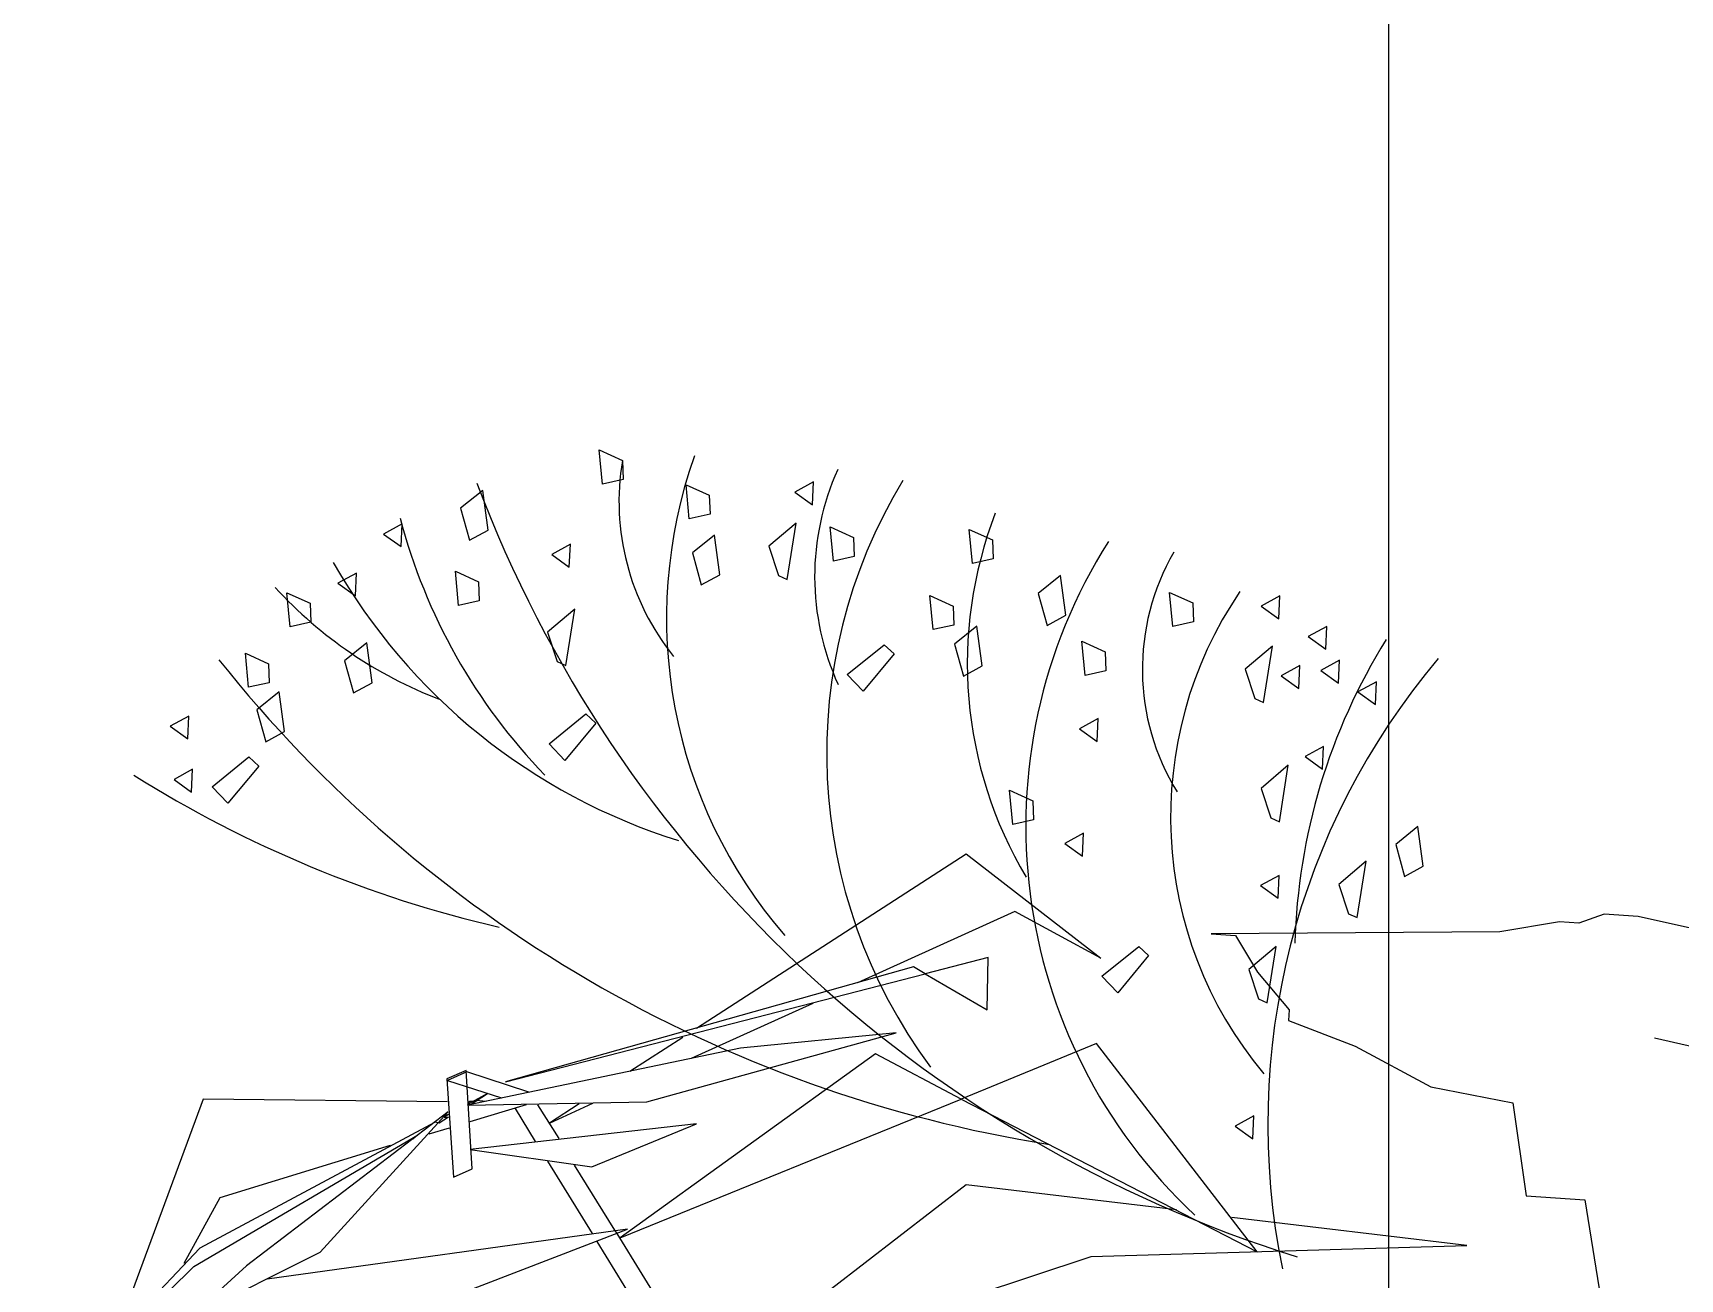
# Model space of a CAD drawing. Header units: millimetres. Extents: x 118878 to 201916, y 10986 to 20993.
# Drawn here: x 184385.6 to 184452, y 13926 to 13976.2 of the extents above; entities that cross this region are included whole.
import ezdxf

# ---------------------------------------------------------------- set-up
doc = ezdxf.new("R2010")
doc.units = ezdxf.units.MM
doc.header["$LTSCALE"] = 100
for name, color, linetype in [('3', 3, 'Continuous'), ('HA', 1, 'Continuous'), ('TREE', 83, 'Continuous')]:
    doc.layers.add(name, color=color, linetype=linetype)
doc.styles.add('QCADDimTextStyle', font='txt')
doc.dimstyles.new('QCADDimStyle', dxfattribs={"dimtxt": 20, "dimasz": 10, "dimexe": 0, "dimexo": 0, "dimgap": 5, "dimtad": 0, "dimtoh": 1, "dimdec": 0, "dimzin": 0, "dimdsep": 46, "dimtxsty": 'QCADDimTextStyle', "dimcen": 0.09, "dimclrt": 2, "dimadec": 0, "dimazin": 0, "dimtfac": 1, "dimtdec": 4, "dimtofl": 0, "dimtmove": 2, "dimatfit": 3, "dimfxl": 1, "dimtolj": 1, "dimtzin": 0, "dimarcsym": 0})

# ---------------------------------------------------------------- blocks, each defined once
blk = doc.blocks.new('A$C500044CD')
at = {"layer": 'TREE'}
for p, q in [((1.69256, 1.46813), (1.70378, 1.46386)), ((1.69507, 1.4522), (1.69256, 1.46813)), ((1.70378, 1.46386), (1.70468, 1.45497)), ((1.79412, 1.45947), (1.78567, 1.45413)), ((1.79431, 1.44871), (1.79412, 1.45947)), ((1.70468, 1.45497), (1.69507, 1.4522)), ((1.73441, 1.45436), (1.74563, 1.4501)), ((1.73692, 1.43844), (1.73441, 1.45436)), ((1.74563, 1.4501), (1.74653, 1.44121)), ((1.78567, 1.45413), (1.79431, 1.44871)), ((1.6391, 1.44568), (1.62923, 1.4366)), ((1.64276, 1.42718), (1.6391, 1.44568)), ((1.86873, 1.44181), (1.87995, 1.43755)), ((1.87124, 1.42589), (1.86873, 1.44181)), ((1.62923, 1.4366), (1.63432, 1.42183)), ((1.74653, 1.44121), (1.73692, 1.43844)), ((1.78718, 1.43967), (1.7751, 1.42802)), ((1.78467, 1.41292), (1.78718, 1.43967)), ((1.8034, 1.43884), (1.81462, 1.43458)), ((1.80591, 1.42292), (1.8034, 1.43884)), ((1.81462, 1.43458), (1.81552, 1.42568)), ((1.87995, 1.43755), (1.88085, 1.42866)), ((1.60227, 1.4276), (1.59382, 1.42225)), ((1.60246, 1.41683), (1.60227, 1.4276)), ((1.63432, 1.42183), (1.64276, 1.42718)), ((1.7493, 1.4316), (1.73943, 1.42252)), ((1.75297, 1.4131), (1.7493, 1.4316)), ((1.7751, 1.42802), (1.78049, 1.41451)), ((1.88085, 1.42866), (1.87124, 1.42589)), ((1.59382, 1.42225), (1.60246, 1.41683)), ((1.68184, 1.42302), (1.67339, 1.41768)), ((1.68203, 1.41226), (1.68184, 1.42302)), ((1.73943, 1.42252), (1.74452, 1.40776)), ((1.81552, 1.42568), (1.80591, 1.42292)), ((1.9129, 1.42289), (1.90303, 1.41381)), ((1.91656, 1.40439), (1.9129, 1.42289)), ((2.01659, 1.41984), (2.00814, 1.4145)), ((2.01678, 1.40908), (2.01659, 1.41984)), ((1.67339, 1.41768), (1.68203, 1.41226)), ((1.74452, 1.40776), (1.75297, 1.4131)), ((1.78049, 1.41451), (1.78467, 1.41292)), ((1.90303, 1.41381), (1.90812, 1.39905)), ((1.96461, 1.41821), (1.97583, 1.41395)), ((1.96712, 1.40229), (1.96461, 1.41821)), ((1.97583, 1.41395), (1.97673, 1.40505)), ((2.00814, 1.4145), (2.01678, 1.40908)), ((1.58227, 1.40312), (1.57382, 1.39778)), ((1.58246, 1.39236), (1.58227, 1.40312)), ((1.62864, 1.40689), (1.63985, 1.40262)), ((1.63114, 1.39096), (1.62864, 1.40689)), ((1.85472, 1.39368), (1.85221, 1.4096)), ((1.85221, 1.4096), (1.86343, 1.40534)), ((1.86343, 1.40534), (1.86433, 1.39644)), ((1.90812, 1.39905), (1.91656, 1.40439)), ((1.97673, 1.40505), (1.96712, 1.40229)), ((2.03948, 1.40687), (2.03103, 1.40153)), ((2.03967, 1.39611), (2.03948, 1.40687)), ((1.57382, 1.39778), (1.58246, 1.39236)), ((1.63985, 1.40262), (1.64075, 1.39373)), ((1.86433, 1.39644), (1.85472, 1.39368)), ((1.8751, 1.39663), (1.86523, 1.38755)), ((1.87877, 1.37813), (1.8751, 1.39663)), ((2.01454, 1.39605), (2.00246, 1.38439)), ((2.01203, 1.36929), (2.01454, 1.39605)), ((2.03103, 1.40153), (2.03967, 1.39611)), ((1.55015, 1.3918), (1.56137, 1.38754)), ((1.55266, 1.37588), (1.55015, 1.3918)), ((1.56137, 1.38754), (1.56227, 1.37865)), ((1.64075, 1.39373), (1.63114, 1.39096)), ((1.68586, 1.39264), (1.67378, 1.38099)), ((1.68334, 1.36589), (1.68586, 1.39264)), ((1.86523, 1.38755), (1.87032, 1.37279)), ((1.92494, 1.39266), (1.93616, 1.38839)), ((1.92745, 1.37673), (1.92494, 1.39266)), ((1.93616, 1.38839), (1.93706, 1.3795)), ((2.02793, 1.38774), (2.01948, 1.38239)), ((2.02812, 1.37697), (2.02793, 1.38774)), ((2.04644, 1.3914), (2.03799, 1.38605)), ((2.04662, 1.38063), (2.04644, 1.3914)), ((1.67378, 1.38099), (1.67916, 1.36748)), ((1.81576, 1.36999), (1.83221, 1.38513)), ((1.83711, 1.38113), (1.82369, 1.36271)), ((1.83221, 1.38513), (1.83711, 1.38113)), ((1.93706, 1.3795), (1.92745, 1.37673)), ((2.00246, 1.38439), (2.00785, 1.37088)), ((2.01948, 1.38239), (2.02812, 1.37697)), ((2.03799, 1.38605), (2.04662, 1.38063)), ((2.06442, 1.38242), (2.05597, 1.37708)), ((2.06461, 1.37166), (2.06442, 1.38242)), ((1.56227, 1.37865), (1.55266, 1.37588)), ((1.87032, 1.37279), (1.87877, 1.37813)), ((2.05597, 1.37708), (2.06461, 1.37166)), ((1.58916, 1.37057), (1.57929, 1.36149)), ((1.59283, 1.35207), (1.58916, 1.37057)), ((1.67916, 1.36748), (1.68334, 1.36589)), ((1.82369, 1.36271), (1.81576, 1.36999)), ((2.00785, 1.37088), (2.01203, 1.36929)), ((1.53247, 1.36217), (1.54369, 1.35791)), ((1.53498, 1.34625), (1.53247, 1.36217)), ((1.54369, 1.35791), (1.54459, 1.34901)), ((1.57929, 1.36149), (1.58438, 1.34673)), ((1.93486, 1.35681), (1.92641, 1.35147)), ((1.93505, 1.34605), (1.93486, 1.35681)), ((1.54459, 1.34901), (1.53498, 1.34625)), ((1.58438, 1.34673), (1.59283, 1.35207)), ((1.92641, 1.35147), (1.93505, 1.34605)), ((2.04158, 1.35047), (2.03314, 1.34513)), ((2.04177, 1.33971), (2.04158, 1.35047)), ((1.54949, 1.34501), (1.53962, 1.33593)), ((1.55316, 1.32651), (1.54949, 1.34501)), ((1.67778, 1.32862), (1.69423, 1.34375)), ((1.69423, 1.34375), (1.69913, 1.33975)), ((2.03314, 1.34513), (2.04177, 1.33971)), ((1.53962, 1.33593), (1.54471, 1.32117)), ((1.69913, 1.33975), (1.68571, 1.32133)), ((2.02555, 1.34054), (2.01347, 1.32889)), ((2.02304, 1.31379), (2.02555, 1.34054)), ((1.50776, 1.33093), (1.49931, 1.32559)), ((1.49931, 1.32559), (1.50795, 1.32017)), ((1.50795, 1.32017), (1.50776, 1.33093)), ((1.54471, 1.32117), (1.55316, 1.32651)), ((1.68571, 1.32133), (1.67778, 1.32862)), ((2.01347, 1.32889), (2.01886, 1.31538)), ((1.89538, 1.3205), (1.9066, 1.31623)), ((1.89789, 1.30457), (1.89538, 1.3205)), ((1.52081, 1.29846), (1.53726, 1.31359)), ((1.53726, 1.31359), (1.54216, 1.30959)), ((1.9066, 1.31623), (1.9075, 1.30734)), ((2.01886, 1.31538), (2.02304, 1.31379)), ((2.08826, 1.31563), (2.07839, 1.30655)), ((2.09193, 1.29713), (2.08826, 1.31563)), ((1.51117, 1.30612), (1.50272, 1.30078)), ((1.51136, 1.29535), (1.51117, 1.30612)), ((1.54216, 1.30959), (1.52874, 1.29117)), ((1.9075, 1.30734), (1.89789, 1.30457)), ((1.93136, 1.30255), (1.92291, 1.29721)), ((1.93155, 1.29178), (1.93136, 1.30255)), ((2.07839, 1.30655), (2.08348, 1.29179)), ((1.50272, 1.30078), (1.51136, 1.29535)), ((1.52874, 1.29117), (1.52081, 1.29846)), ((1.92291, 1.29721), (1.93155, 1.29178)), ((2.06494, 1.29778), (2.05286, 1.28613)), ((2.06242, 1.27103), (2.06494, 1.29778)), ((2.08348, 1.29179), (2.09193, 1.29713)), ((1.75545, 1.19943), (1.87696, 1.28939)), ((1.87696, 1.28939), (1.94331, 1.24436)), ((2.02448, 1.28855), (2.01603, 1.28321)), ((2.02466, 1.27779), (2.02448, 1.28855)), ((2.01603, 1.28321), (2.02466, 1.27779)), ((2.05286, 1.28613), (2.05825, 1.27262)), ((2.05825, 1.27262), (2.06242, 1.27103)), ((1.9014, 1.26373), (1.82975, 1.22551)), ((1.94331, 1.24436), (1.9014, 1.26373)), ((1.94427, 1.23591), (1.96072, 1.25105)), ((1.96072, 1.25105), (1.96562, 1.24705)), ((2.0252, 1.25515), (2.01312, 1.24349)), ((2.02269, 1.2284), (2.0252, 1.25515)), ((1.89039, 1.24142), (1.86116, 1.23178)), ((1.89139, 1.21674), (1.89039, 1.24142)), ((1.96562, 1.24705), (1.9522, 1.22862)), ((2.01312, 1.24349), (2.01851, 1.22998)), ((1.85558, 1.23475), (1.66743, 1.16853)), ((1.86116, 1.23178), (1.85558, 1.23475)), ((1.9522, 1.22862), (1.94427, 1.23591)), ((1.66743, 1.16853), (1.86116, 1.23178)), ((1.86116, 1.23178), (1.89139, 1.21674)), ((2.01851, 1.22998), (2.02269, 1.2284)), ((1.8093, 1.21454), (1.75383, 1.1851)), ((1.7344, 1.1634), (1.84933, 1.2032)), ((1.84933, 1.2032), (1.77665, 1.19144)), ((1.94378, 1.20411), (1.88187, 1.17405)), ((2.02536, 1.11113), (1.94378, 1.20411)), ((1.72547, 1.17725), (1.74924, 1.19488)), ((1.77665, 1.19144), (1.65022, 1.15653)), ((1.84033, 1.19272), (1.72585, 1.09872)), ((1.88187, 1.17405), (1.84033, 1.19272)), ((1.6486, 1.17279), (1.63971, 1.16821)), ((1.64897, 1.17208), (1.64007, 1.1675)), ((1.65432, 1.1267), (1.6486, 1.17279)), ((1.67857, 1.16437), (1.64897, 1.17208)), ((1.72585, 1.09872), (1.88187, 1.17405)), ((1.88187, 1.17405), (2.02536, 1.11113)), ((2.01979, 1.17486), (2.01134, 1.16952)), ((2.01998, 1.1641), (2.01979, 1.17486)), ((1.63971, 1.16821), (1.64579, 1.12231)), ((1.64007, 1.1675), (1.66591, 1.161)), ((1.65022, 1.15653), (1.7344, 1.1634)), ((1.65927, 1.16253), (1.65075, 1.15725)), ((1.65111, 1.15654), (1.65927, 1.16253)), ((2.01134, 1.16952), (2.01998, 1.1641)), ((1.64073, 1.15749), (1.52594, 1.15151)), ((1.65109, 1.15833), (1.65022, 1.15653)), ((1.65075, 1.15725), (1.65111, 1.15654)), ((1.65288, 1.15835), (1.65109, 1.15833)), ((1.65192, 1.14885), (1.67792, 1.15864)), ((1.65395, 1.1589), (1.65288, 1.15835)), ((1.65896, 1.15877), (1.65395, 1.1589)), ((1.67276, 1.15643), (1.68313, 1.14152)), ((1.6942, 1.14362), (1.68329, 1.1587)), ((1.68929, 1.15054), (1.70902, 1.16114)), ((1.70259, 1.16053), (1.68929, 1.15054)), ((1.52594, 1.15151), (1.49184, 1.0377)), ((1.63547, 1.14759), (1.52872, 1.08142)), ((1.64132, 1.15285), (1.55116, 1.07452)), ((1.58541, 1.08314), (1.64132, 1.15285)), ((1.63745, 1.14726), (1.63547, 1.14759)), ((1.6417, 1.15035), (1.63745, 1.14726)), ((1.64151, 1.1516), (1.63956, 1.15014)), ((1.63956, 1.15014), (1.6417, 1.15035)), ((1.7583, 1.15456), (1.65279, 1.1358)), ((1.71044, 1.13128), (1.7583, 1.15456)), ((1.5265, 1.07262), (1.62768, 1.14088)), ((1.62768, 1.14088), (1.62556, 1.13889)), ((1.63304, 1.14184), (1.64248, 1.14535)), ((1.53685, 1.10584), (1.61522, 1.13537)), ((1.62556, 1.13889), (1.62466, 1.13888)), ((1.65279, 1.1358), (1.71044, 1.13128)), ((1.6895, 1.13265), (1.71259, 1.1)), ((1.72312, 1.10227), (1.70221, 1.13155)), ((1.88681, 1.13386), (1.77204, 1.03342)), ((1.98634, 1.12839), (1.88681, 1.13386)), ((1.64579, 1.12231), (1.65432, 1.1267)), ((2.12364, 1.12032), (2.01248, 1.12655)), ((1.94762, 1.10397), (2.12364, 1.12032)), ((1.51619, 1.00524), (1.72902, 1.10305)), ((1.52183, 1.07382), (1.53685, 1.10584)), ((1.72902, 1.10305), (1.56125, 1.06891)), ((1.72439, 1.10067), (1.72312, 1.10227)), ((1.82625, 0.95605), (1.72439, 1.10067)), ((1.77204, 1.03342), (1.94762, 1.10397)), ((1.71496, 1.09627), (1.75752, 1.0363)), ((1.52872, 1.08142), (1.45568, 0.99345)), ((1.52624, 1.04865), (1.58541, 1.08314)), ((1.45568, 0.99345), (1.5265, 1.07262)), ((1.55116, 1.07452), (1.52624, 1.04865))]:
    blk.add_line(p, q, dxfattribs=at)
for points in [[(2.22645, 1.27488), (2.19429, 1.27999), (2.17821, 1.28006), (2.1667, 1.27511), (2.1575, 1.27514), (2.1299, 1.26859), (1.99427, 1.25913), (2.00576, 1.25909), (2.01719, 1.2424), (2.03321, 1.22569), (2.03319, 1.2207), (2.06533, 1.21059), (2.10203, 1.1938), (2.14108, 1.18866), (2.1501, 1.14535), (2.17768, 1.14524), (2.18898, 1.09526), (2.18887, 1.06863), (2.21637, 1.04689), (2.22552, 1.03686), (2.26454, 1.02506)], [(2.20556, 1.22336), (2.23772, 1.21824), (2.25608, 1.21318), (2.25607, 1.20985), (2.29271, 1.17641), (2.31322, 1.13139), (2.32236, 1.11804), (2.32688, 1.09805)]]:
    blk.add_lwpolyline(points, dxfattribs=at)
for centre, radius, start, end in [((1.95684, 1.40553), 0.2281, 164.06473, 224.51106), ((1.91938, 1.4228), 0.12211, 159.29683, 208.19913), ((1.81954, 1.45189), 0.11637, 174.09606, 222.40484), ((2.05567, 1.34818), 0.24773, 152.4426, 220.22286), ((2.06765, 1.39116), 0.19627, 162.49872, 214.42352), ((2.18893, 1.69941), 0.60694, 204.37024, 256.21832), ((2.15374, 1.31988), 0.25015, 151.21348, 230.61571), ((2.06396, 1.38826), 0.11003, 153.61201, 215.21137), ((1.86216, 1.51698), 0.27511, 198.39392, 227.61597), ((2.16008, 1.32473), 0.18865, 149.44547, 223.46097), ((1.80891, 1.56337), 0.28444, 213.25651, 256.28056), ((2.36541, 1.19281), 0.3395, 143.41408, 195.18417), ((2.31829, 1.26759), 0.28454, 151.6905, 182.10149), ((1.68561, 1.5403), 0.20328, 226.05545, 252.61585), ((1.9829, 1.77603), 0.62334, 222.08417, 264.63981), ((1.75108, 1.79327), 0.55968, 241.46916, 260.61208)]:
    blk.add_arc(centre, radius, start, end, dxfattribs=at)

msp = doc.modelspace()

# ---------------------------------------------------------------- block references
at = {"layer": 'HA', "color": 1, "ltscale": 0.1, "xscale": 85.61280000539743, "yscale": 85.61280000539743, "zscale": 85.61280000539743, "rotation": 356.3768169863729}
msp.add_blockref('A$C500044CD', (184255.869, 13843.163), dxfattribs=at)

# ---------------------------------------------------------------- leaders
at = {"layer": '3'}
msp.add_leader([(184440.238, 13285.195), (184440.238, 14060.156), (184909.305, 14060.156)], dimstyle='QCADDimStyle', override={"dimtxt": 0.18, "dimasz": 20, "dimexe": 0.18, "dimexo": 0.0625, "dimgap": 0.09, "dimtih": 1, "dimdec": 4, "dimclrt": 0, "dimtmove": 0}, dxfattribs=at)

doc.saveas('drawing.dxf')
